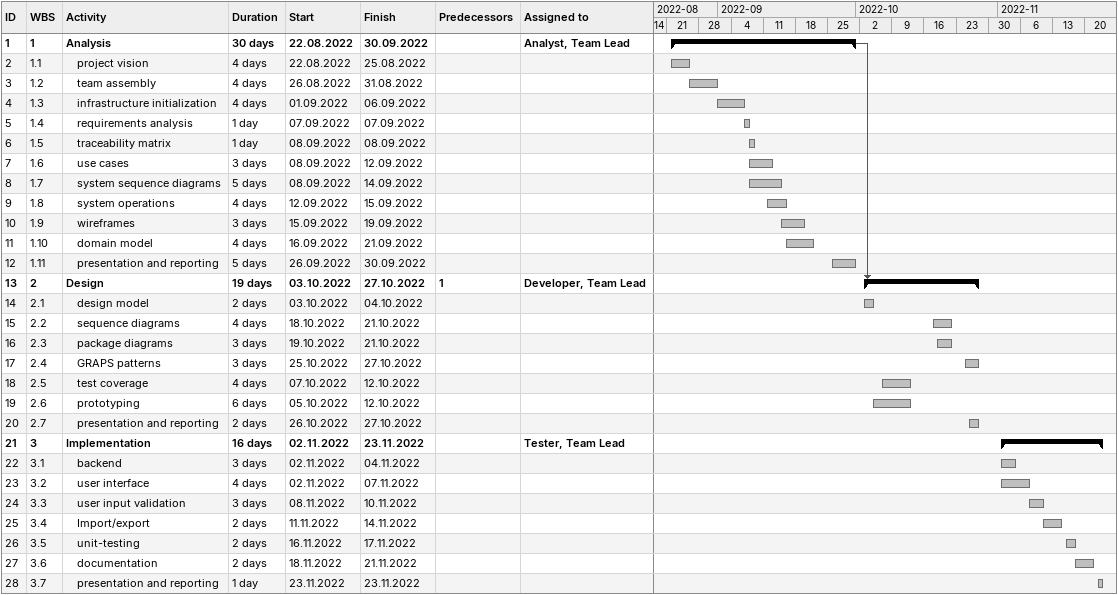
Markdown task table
| ID | WBS | Task | Duration | Start | Finish | Predecessors | Resources |
|---|---|---|---|---|---|---|---|
| 1 | 1 | **Analysis** | 30d | 2022-08-22 | 2022-09-30 |  | Analyst, Team Lead |
| 2 | 1.1 | project vision | 4d | 2022-08-22 | 2022-08-25 |  |  |
| 3 | 1.2 | team assembly | 4d | 2022-08-26 | 2022-08-31 |  |  |
| 4 | 1.3 | infrastructure initialization | 4d | 2022-09-01 | 2022-09-06 |  |  |
| 5 | 1.4 | requirements analysis | 1d | 2022-09-07 | 2022-09-07 |  |  |
| 6 | 1.5 | traceability matrix | 1d | 2022-09-08 | 2022-09-08 |  |  |
| 7 | 1.6 | use cases | 3d | 2022-09-08 | 2022-09-12 |  |  |
| 8 | 1.7 | system sequence diagrams | 5d | 2022-09-08 | 2022-09-14 |  |  |
| 9 | 1.8 | system operations | 4d | 2022-09-12 | 2022-09-15 |  |  |
| 10 | 1.9 | wireframes | 3d | 2022-09-15 | 2022-09-19 |  |  |
| 11 | 1.10 | domain model | 4d | 2022-09-16 | 2022-09-21 |  |  |
| 12 | 1.11 | presentation and reporting | 5d | 2022-09-26 | 2022-09-30 |  |  |
| 13 | 2 | **Design** | 19d | 2022-10-03 | 2022-10-27 | 1 | Developer, Team Lead |
| 14 | 2.1 | design model | 2d | 2022-10-03 | 2022-10-04 |  |  |
| 15 | 2.2 | sequence diagrams | 4d | 2022-10-18 | 2022-10-21 |  |  |
| 16 | 2.3 | package diagrams | 3d | 2022-10-19 | 2022-10-21 |  |  |
| 17 | 2.4 | GRAPS patterns | 3d | 2022-10-25 | 2022-10-27 |  |  |
| 18 | 2.5 | test coverage | 4d | 2022-10-07 | 2022-10-12 |  |  |
| 19 | 2.6 | prototyping | 6d | 2022-10-05 | 2022-10-12 |  |  |
| 20 | 2.7 | presentation and reporting | 2d | 2022-10-26 | 2022-10-27 |  |  |
| 21 | 3 | **Implementation** | 16d | 2022-11-02 | 2022-11-23 |  | Tester, Team Lead |
| 22 | 3.1 | backend | 3d | 2022-11-02 | 2022-11-04 |  |  |
| 23 | 3.2 | user interface | 4d | 2022-11-02 | 2022-11-07 |  |  |
| 24 | 3.3 | user input validation | 3d | 2022-11-08 | 2022-11-10 |  |  |
| 25 | 3.4 | Import/export | 2d | 2022-11-11 | 2022-11-14 |  |  |
| 26 | 3.5 | unit-testing | 2d | 2022-11-16 | 2022-11-17 |  |  |
| 27 | 3.6 | documentation | 2d | 2022-11-18 | 2022-11-21 |  |  |
| 28 | 3.7 | presentation and reporting | 1d | 2022-11-23 | 2022-11-23 |  |  |
